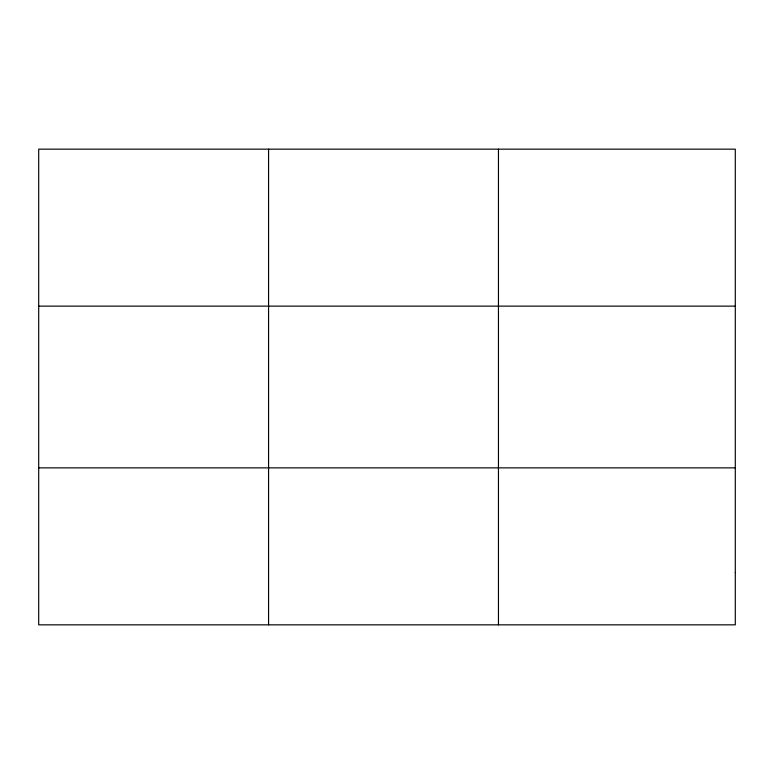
<?xml version="1.0" encoding="UTF-8"?>
<svg xmlns="http://www.w3.org/2000/svg" width="774" height="774" viewBox="0 0 774 774"><rect width="100%" height="100%" fill="white"/><g stroke="black" fill="none" stroke-linecap="round" stroke-linejoin="round"><path stroke-width="1.16" d="M268.578 149.159L268.578 624.841M498.456 149.159L498.456 624.841M38.7 306.136L735.3 306.136M38.7 467.864L735.3 467.864M735.3 572.518L735.3 624.841L38.7 624.841L38.7 149.159L735.3 149.159L735.3 572.518"/></g></svg>
